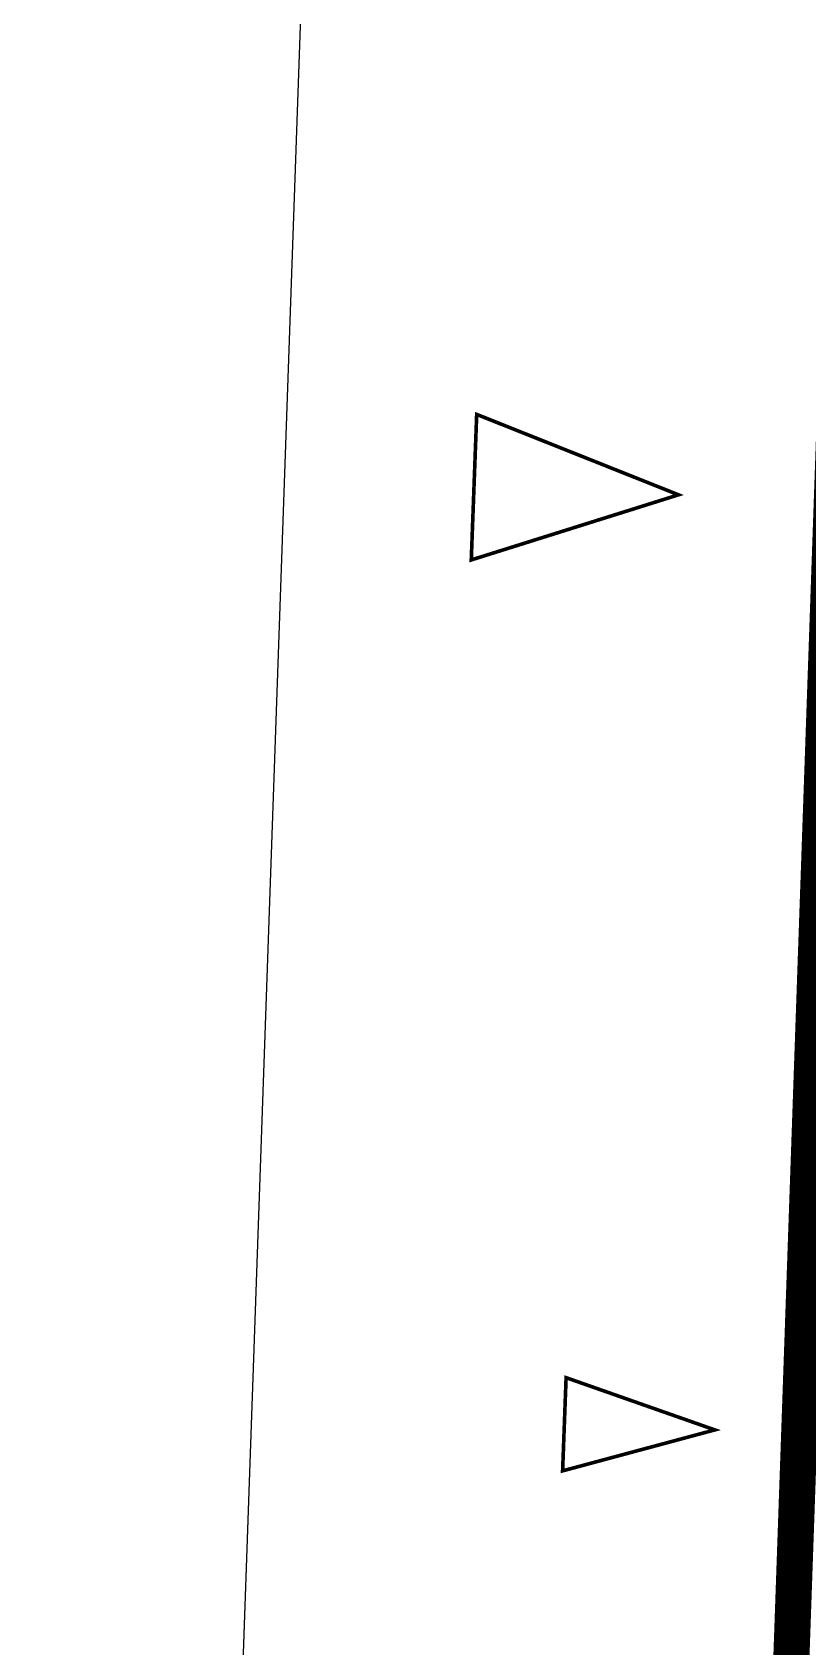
# Model space of a CAD drawing. Header units: metres. Extents: x -442 to 316, y -503 to 125.
# Drawn here: x 91.017 to 93.161, y -457.134 to -452.672 of the extents above; entities that cross this region are included whole.
import ezdxf

# ---------------------------------------------------------------- set-up
doc = ezdxf.new("R2010")
doc.units = ezdxf.units.M
doc.linetypes.add('ČÁRKOVANÁ', pattern=[19.05, 12.7, -6.35])
for name, color, linetype in [('katastr', 3, 'Continuous'), ('SRAFA', 251, 'Continuous'), ('ZDIVO', 1, 'Continuous')]:
    doc.layers.add(name, color=color, linetype=linetype)
doc.layers.add('Standard', color=7, linetype='Continuous', lineweight=25)

msp = doc.modelspace()

# ---------------------------------------------------------------- linework, layer by layer
at = {"layer": 'katastr', "linetype": 'Continuous', "lineweight": 0, "flags": 128}
msp.add_lwpolyline([(91.016876, -473.848613), (92.000888, -445.721846)], dxfattribs=at)
at = {"layer": 'SRAFA', "color": 1, "linetype": 'ČÁRKOVANÁ', "lineweight": 0, "ltscale": 0.0075, "const_width": 0.1, "flags": 128}
msp.add_lwpolyline([(93.392347, -449.275875), (128.696861, -450.515675), (127.923035, -472.47206), (92.624523, -471.207916)], close=True, dxfattribs=at)
at = {"layer": 'Standard', "color": 7, "linetype": 'ByBlock', "lineweight": 25}
msp.add_line((91.016876, -473.848613), (92.000888, -445.721846), dxfattribs=at)
at = {"layer": 'ZDIVO', "linetype": 'Continuous', "lineweight": 0, "ltscale": 20, "const_width": 0.01, "flags": 128}
for points in [[(92.245962, -453.727671), (92.23092, -454.129883), (92.804038, -453.94993), (92.245962, -453.727671)], [(92.493181, -456.390014), (92.48355, -456.64754), (92.904517, -456.53434), (92.493181, -456.390014)]]:
    msp.add_lwpolyline(points, dxfattribs=at)

doc.saveas('drawing.dxf')
